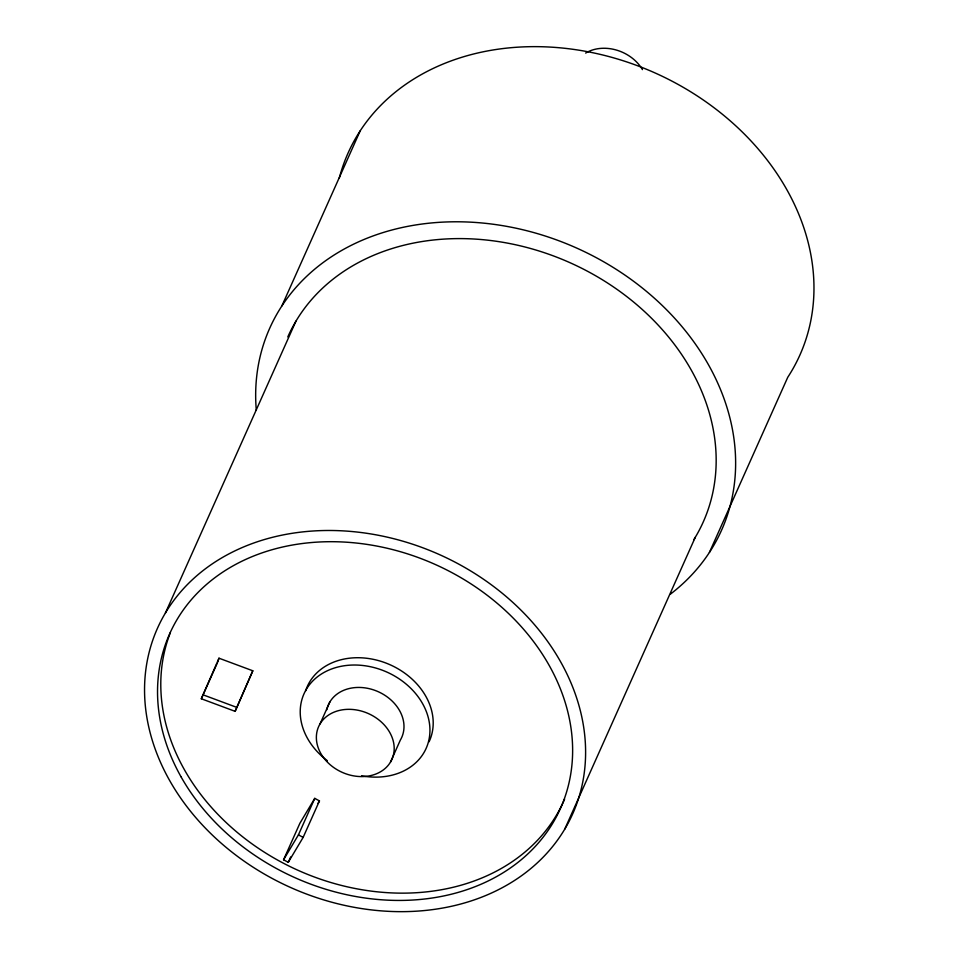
<?xml version="1.0" encoding="UTF-8"?>
<svg xmlns="http://www.w3.org/2000/svg" width="959" height="959" viewBox="0 0 959 959"><rect width="100%" height="100%" fill="white"/><g stroke="black" fill="none" stroke-linecap="round" stroke-linejoin="round"><path stroke-width="1.44" d="M201.318 698.763L218.988 658.198L252.804 670.785L235.123 711.35L201.318 698.763L217.034 663.628M217.633 662.285L218.988 658.198M235.123 711.35L252.804 670.785M281.862 305.945L360.212 130.808M165.428 612.969L295.995 321.073M320.054 723.889L329.848 701.988M283.564 859.779L299.879 823.29L314.756 798.367L319.455 800.909L303.14 837.399L288.263 862.321L283.564 859.779L298.441 834.845L314.756 798.367M288.263 862.321L290.685 856.914M390.517 762.033A40.134 32.174 24.1 0 0 351.977 709.432A40.134 32.174 24.1 0 0 323.351 757.406A40.134 32.174 24.1 0 0 390.517 762.033L400.311 740.144A40.134 32.174 24.1 0 0 376.863 691.115A40.134 32.174 24.1 0 0 326.767 709.816M564.731 829.175A227.403 182.33 24.1 0 0 346.355 531.082A227.403 182.33 24.1 0 0 184.14 802.947A227.403 182.33 24.1 0 0 564.731 829.175L695.299 537.28M709.432 552.396L787.771 377.259A247.47 198.417 24.1 0 0 654.194 72.56A247.47 198.417 24.1 0 0 339.27 178.182M317.968 803.402L319.455 800.909M202.673 694.688L236.477 707.263M298.441 834.845L303.14 837.399M327.343 760.703A66.878 53.62 24.1 0 1 327.642 670.617A66.878 53.62 24.1 0 1 427.402 714.575A66.878 53.62 24.1 0 1 361.591 775.795M256.305 410.212A247.47 198.417 24.1 0 1 575.856 247.698A247.47 198.417 24.1 0 1 670.509 594.065M564.599 799.147A214.025 171.601 24.1 0 1 303.332 872.618A214.025 171.601 24.1 0 1 170.402 632.52M305.573 690.971A66.878 53.62 24.1 0 1 387.927 663.832A66.878 53.62 24.1 0 1 429.069 741.798M287.796 336.945A227.403 182.33 24.1 0 1 581.01 267.909A227.403 182.33 24.1 0 1 693.801 539.737M585.649 53.081A38.12 30.568 24.1 0 1 642.458 69.623M180.963 776.682A214.025 171.601 24.1 0 0 540.109 840.947A214.025 171.601 24.1 0 0 374.166 545.575A214.025 171.601 24.1 0 0 180.963 776.682"/></g></svg>
